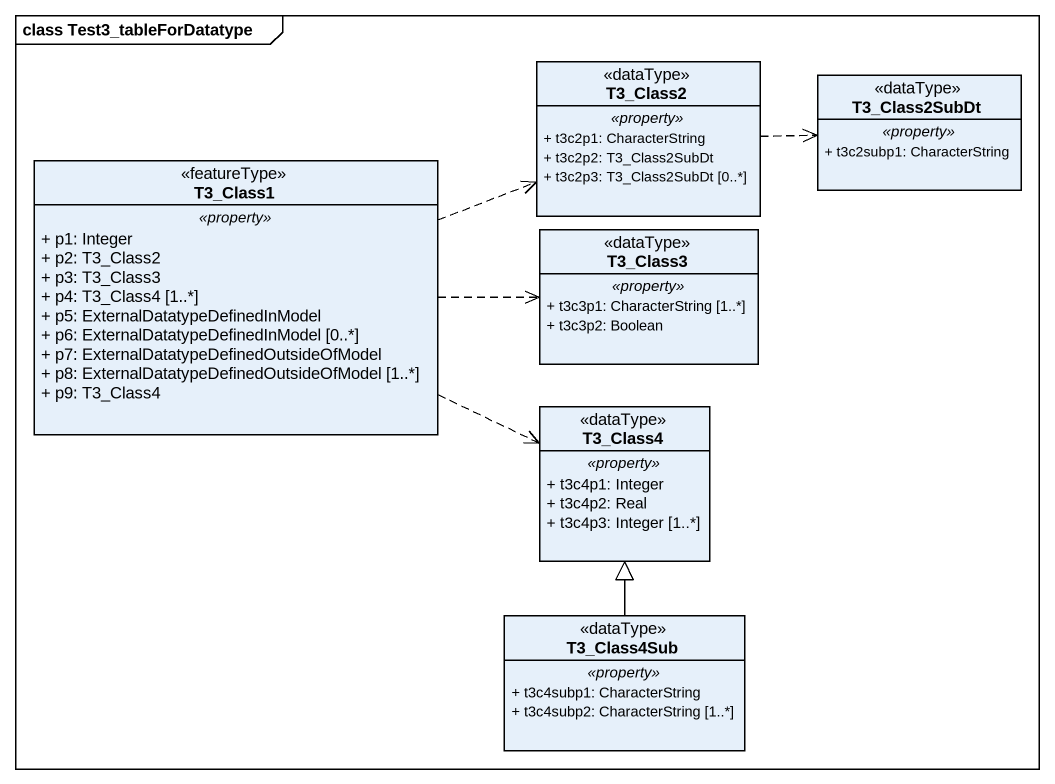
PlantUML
@startuml
mainframe class Test3_tableForDatatype
hide circle
hide empty members
skinparam classAttributeIconSize 0
class T3_Class2 <<dataType>> {
  .. <<property>> ..
  + t3c2p1: CharacterString
  + t3c2p2: T3_Class2SubDt
  + t3c2p3: T3_Class2SubDt [0..*]
}
class T3_Class2SubDt <<dataType>> {
  .. <<property>> ..
  + t3c2subp1: CharacterString
}
class T3_Class1 <<featureType>> {
  .. <<property>> ..
  + p1: Integer
  + p2: T3_Class2
  + p3: T3_Class3
  + p4: T3_Class4 [1..*]
  + p5: ExternalDatatypeDefinedInModel
  + p6: ExternalDatatypeDefinedInModel [0..*]
  + p7: ExternalDatatypeDefinedOutsideOfModel
  + p8: ExternalDatatypeDefinedOutsideOfModel [1..*]
  + p9: T3_Class4
}
class T3_Class3 <<dataType>> {
  .. <<property>> ..
  + t3c3p1: CharacterString [1..*]
  + t3c3p2: Boolean
}
class T3_Class4 <<dataType>> {
  .. <<property>> ..
  + t3c4p1: Integer
  + t3c4p2: Real
  + t3c4p3: Integer [1..*]
}
class T3_Class4Sub <<dataType>> {
  .. <<property>> ..
  + t3c4subp1: CharacterString
  + t3c4subp2: CharacterString [1..*]
}
T3_Class2 .right.> T3_Class2SubDt
T3_Class1 .right.> T3_Class2
T3_Class1 .right.> T3_Class3
T3_Class1 .right.> T3_Class4
T3_Class4Sub -up-|> T3_Class4
@enduml
